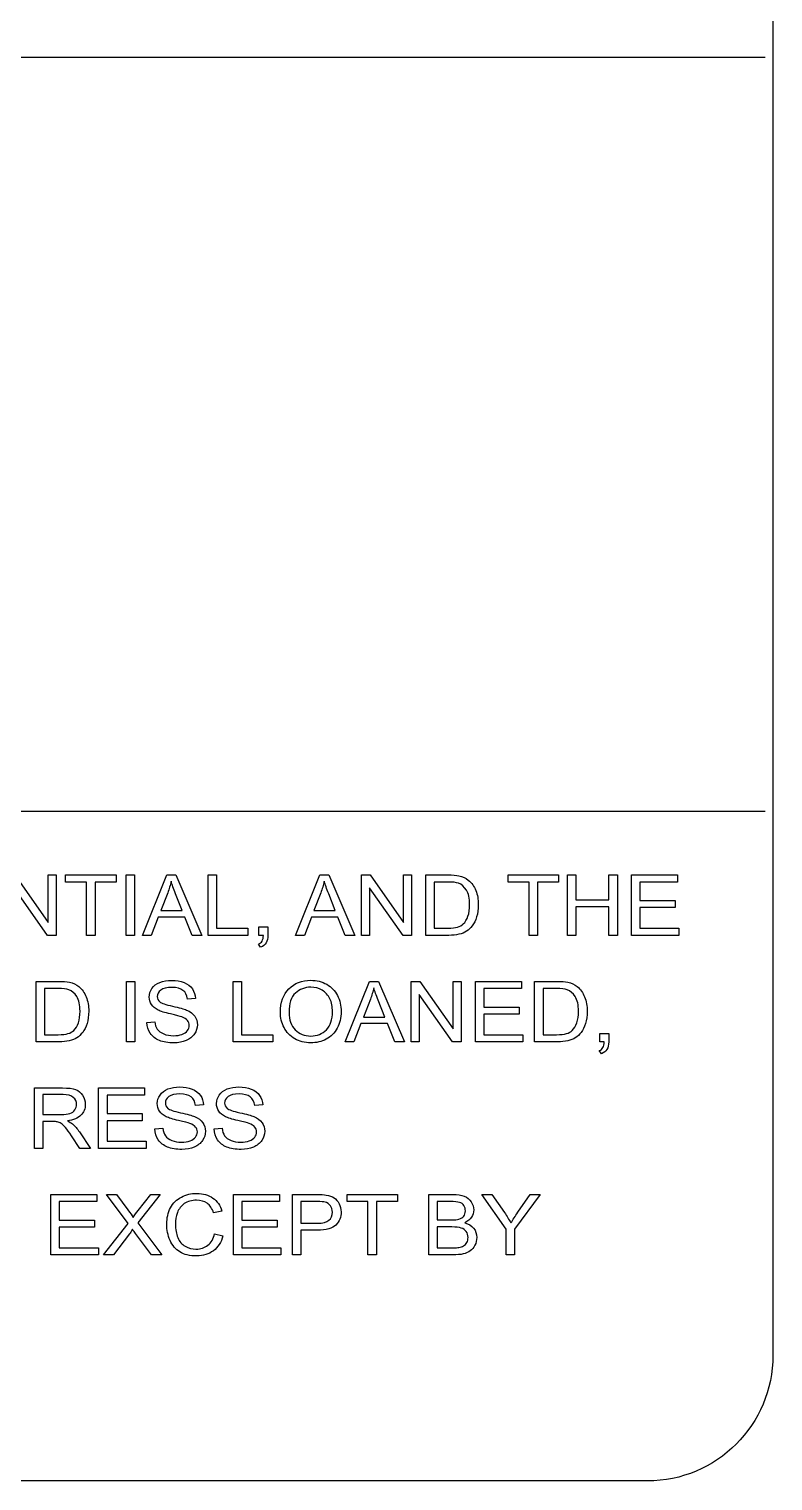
# Model space of a CAD drawing. Header units: millimetres. Extents: x 6 to 858, y 6 to 553.
# Drawn here: x 840.34 to 858.1, y 6.3 to 40.97 of the extents above; entities that cross this region are included whole.
import ezdxf

# ---------------------------------------------------------------- set-up
doc = ezdxf.new("R2010")
doc.units = ezdxf.units.MM
doc.layers.get('0').update_dxf_attribs({"linetype": 'CONTINUOUS'})

msp = doc.modelspace()

# ---------------------------------------------------------------- linework, layer by layer
at = {"color": 7}
for points in [[(858.099988, 550.299996), (858.099988, 9.299996)], [(784.1, 40.29998), (857.91324, 40.29998)], [(784.10002, 22.29999), (857.91326, 22.29999)], [(849.811757, 19.330367), (849.811757, 20.774612), (850.334517, 20.774612)], [(850.331413, 20.604179), (850.01259, 20.604179), (850.01259, 19.5008)], [(843.650349, 20.347053), (843.483683, 19.923433)], [(843.483683, 19.923433), (843.998193, 19.923433), (843.839803, 20.323409)], [(847.304545, 20.347053), (847.137878, 19.923433)], [(847.137878, 19.923433), (847.652361, 19.923433), (847.493998, 20.323409)], [(845.830436, 19.330367), (845.830436, 19.532326), (846.042649, 19.532326), (846.042649, 19.330367)], [(850.01259, 19.5008), (850.336586, 19.5008)], [(845.869775, 19.044669), (845.818022, 19.120528)], [(845.936039, 19.330367), (845.830436, 19.330367)], [(850.359372, 19.33037), (849.811757, 19.330367)], [(840.510664, 16.786441), (840.510664, 18.230686), (841.033423, 18.230686)], [(841.03032, 18.060253), (840.71147, 18.060253), (840.71147, 16.956874)], [(852.410062, 16.786441), (852.410062, 18.230686), (852.932821, 18.230686)], [(852.929718, 18.060253), (852.610895, 18.060253), (852.610895, 16.956874)], [(844.313912, 17.823805), (844.121355, 17.810021)], [(848.488797, 17.803127), (848.322131, 17.379507)], [(848.322131, 17.379507), (848.836614, 17.379507), (848.678223, 17.779483)], [(843.151411, 17.250451), (843.340837, 17.266203)], [(841.058252, 16.786444), (840.510664, 16.786441)], [(840.71147, 16.956874), (841.035492, 16.956874)], [(852.957677, 16.786444), (852.410062, 16.786441)], [(852.610895, 16.956874), (852.93489, 16.956874)], [(853.965953, 16.786441), (853.965953, 16.9884), (854.178165, 16.9884), (854.178165, 16.786441)], [(854.071528, 16.786441), (853.965953, 16.786441)], [(854.005292, 16.500743), (853.953511, 16.576602)], [(840.47029, 14.242518), (840.47029, 15.686762), (841.143137, 15.686762)], [(841.15144, 15.527167), (840.671096, 15.527167), (840.671096, 15.049364)], [(844.506441, 15.279881), (844.313912, 15.266098)], [(845.920521, 15.279881), (845.727964, 15.266098)], [(840.671096, 15.049364), (841.10279, 15.049364)], [(840.904026, 14.883851), (840.671096, 14.883851), (840.671096, 14.242513), (840.47029, 14.242518)], [(841.543768, 14.635597), (841.807734, 14.242518), (841.555148, 14.242518), (841.354315, 14.542991)], [(843.343941, 14.706527), (843.533394, 14.72228)], [(844.757993, 14.706527), (844.947446, 14.72228)], [(842.11828, 11.698605), (842.705234, 12.451268), (842.187647, 13.142852), (842.426785, 13.142852), (842.70213, 12.77243)], [(842.944371, 12.759623), (843.249745, 13.142852), (843.468165, 13.142852), (842.935061, 12.462106), (843.509573, 11.698605), (843.261125, 11.698605), (842.879142, 12.213846)], [(846.631671, 11.698605), (846.631671, 13.142852), (847.204142, 13.142852)], [(847.220694, 12.972411), (846.832504, 12.972411), (846.832504, 12.456193)], [(849.883194, 11.698605), (849.883194, 13.142852), (850.452533, 13.142852)], [(850.387332, 12.972396), (850.084027, 12.972396), (850.084027, 12.535992)], [(851.733051, 11.698605), (851.733051, 12.31039), (851.148193, 13.142852), (851.392476, 13.142852), (851.691643, 12.707409)], [(852.011527, 12.718247), (852.305521, 13.142852), (852.539459, 13.142852), (851.933884, 12.31039), (851.933884, 11.698605), (851.733051, 11.698605)], [(844.944343, 12.746816), (844.746613, 12.702484)], [(850.084027, 12.535992), (850.41216, 12.535992)], [(842.740435, 12.202024), (842.359487, 11.698605), (842.11828, 11.698605)], [(844.7694, 12.204977), (844.970206, 12.156707)], [(847.221729, 12.285768), (846.832504, 12.285768), (846.832504, 11.698613), (846.631671, 11.698605)], [(846.832504, 12.456193), (847.224832, 12.456193)], [(850.434947, 12.365567), (850.084027, 12.365567), (850.084027, 11.86904)], [(850.084027, 11.86904), (850.461844, 11.86904)], [(850.461844, 11.698594), (849.883194, 11.698605)], [(855.099988, 6.299996), (787.099979, 6.299996)]]:
    msp.add_lwpolyline(points, dxfattribs=at)
for points in [[(839.795348, 19.330367), (839.795348, 20.774612), (840.001354, 20.774612), (840.798424, 19.640694), (840.798424, 20.774612), (840.990981, 20.774612), (840.990981, 19.330367), (840.784975, 19.330367), (839.987878, 20.465272), (839.987878, 19.330367)], [(841.714573, 19.330367), (841.714573, 20.604179), (841.214573, 20.604179), (841.214573, 20.774612), (842.417447, 20.774612), (842.417447, 20.604179), (841.915405, 20.604179), (841.915405, 19.330367)], [(842.657619, 19.330367), (842.657619, 20.774612), (842.858452, 20.774612), (842.858452, 19.330367)], [(843.045809, 19.330367), (843.628624, 20.774612), (843.844975, 20.774612), (844.466095, 19.330367), (844.237303, 19.330367), (844.060291, 19.767779), (843.425722, 19.767779), (843.259056, 19.330367)], [(844.618251, 19.330367), (844.618251, 20.774612), (844.819084, 20.774612), (844.819084, 19.5008), (845.56647, 19.5008), (845.56647, 19.330367)], [(846.700004, 19.330367), (847.28282, 20.774612), (847.499171, 20.774612), (848.120263, 19.330367), (847.891499, 19.330367), (847.714487, 19.767779), (847.079918, 19.767779), (846.913251, 19.330367)], [(848.278654, 19.330367), (848.278654, 20.774612), (848.484659, 20.774612), (849.281757, 19.640694), (849.281757, 20.774612), (849.474286, 20.774612), (849.474286, 19.330367), (849.268281, 19.330367), (848.471211, 20.465272), (848.471211, 19.330367)], [(852.279631, 19.330367), (852.279631, 20.604179), (851.779632, 20.604179), (851.779632, 20.774612), (852.982533, 20.774612), (852.982533, 20.604179), (852.480464, 20.604179), (852.480464, 19.330367)], [(853.194718, 19.330367), (853.194718, 20.774612), (853.395551, 20.774612), (853.395551, 20.181546), (854.184372, 20.181546), (854.184372, 20.774612), (854.385178, 20.774612), (854.385178, 19.330367), (854.184372, 19.330367), (854.184372, 20.011113), (853.395551, 20.011113), (853.395551, 19.330367)], [(854.723711, 19.330367), (854.723711, 20.774612), (855.820982, 20.774612), (855.820982, 20.604179), (854.924517, 20.604179), (854.924517, 20.161842), (855.764057, 20.161842), (855.764057, 19.992394), (854.924517, 19.992394), (854.924517, 19.5008), (855.856183, 19.5008), (855.856183, 19.330367)], [(842.66486, 16.786441), (842.66486, 18.230686), (842.865693, 18.230686), (842.865693, 16.786441)], [(845.214516, 16.786441), (845.214516, 18.230686), (845.415349, 18.230686), (845.415349, 16.956874), (846.162735, 16.956874), (846.162735, 16.786441)], [(847.884257, 16.786441), (848.467073, 18.230686), (848.683423, 18.230686), (849.304516, 16.786441), (849.075751, 16.786441), (848.898739, 17.223853), (848.264171, 17.223853), (848.097504, 16.786441)], [(849.462907, 16.786441), (849.462907, 18.230686), (849.668912, 18.230686), (850.465982, 17.096765), (850.465982, 18.230686), (850.658539, 18.230686), (850.658539, 16.786441), (850.452533, 16.786441), (849.655436, 17.921346), (849.655436, 16.786441)], [(851.000148, 16.786441), (851.000148, 18.230686), (852.097447, 18.230686), (852.097447, 18.060253), (851.200981, 18.060253), (851.200981, 17.617916), (852.040494, 17.617916), (852.040494, 17.448468), (851.200981, 17.448468), (851.200981, 16.956874), (852.132648, 16.956874), (852.132648, 16.786441)], [(846.340781, 17.489844)], [(846.547821, 17.486891)], [(843.151411, 17.250451)], [(842.00236, 14.242518), (842.00236, 15.686762), (843.099631, 15.686762), (843.099631, 15.516329), (842.203165, 15.516329), (842.203165, 15.073993), (843.042705, 15.073993), (843.042705, 14.904545), (842.203165, 14.904545), (842.203165, 14.41295), (843.134832, 14.41295), (843.134832, 14.242518)], [(843.343941, 14.706527)], [(844.757993, 14.706527)], [(840.862618, 11.698605), (840.862618, 13.142852), (841.959917, 13.142852), (841.959917, 12.972419), (841.063451, 12.972419), (841.063451, 12.530082), (841.902964, 12.530082), (841.902964, 12.360634), (841.063451, 12.360634), (841.063451, 11.86904), (841.995091, 11.86904), (841.995091, 11.698605)], [(845.221757, 11.698605), (845.221757, 13.142852), (846.319056, 13.142852), (846.319056, 12.972419), (845.42259, 12.972419), (845.42259, 12.530082), (846.26213, 12.530082), (846.26213, 12.360634), (845.42259, 12.360634), (845.42259, 11.86904), (846.354257, 11.86904), (846.354257, 11.698605)], [(848.431872, 11.698605), (848.431872, 12.972419), (847.931872, 12.972419), (847.931872, 13.142852), (849.134746, 13.142852), (849.134746, 12.972419), (848.632677, 12.972419), (848.632677, 11.698605)], [(844.7694, 12.204977)]]:
    msp.add_lwpolyline(points, close=True, dxfattribs=at)
for points in [[(843.732131, 20.622898), (843.71282, 20.530293), (843.685559, 20.438345), (843.650349, 20.347053)], [(843.839803, 20.323409), (843.791489, 20.444912), (843.755598, 20.544742), (843.732131, 20.622898)], [(847.386326, 20.622898), (847.366997, 20.530293), (847.339737, 20.438345), (847.304545, 20.347053)], [(847.493998, 20.323409), (847.445684, 20.444912), (847.409794, 20.544742), (847.386326, 20.622898)], [(850.591241, 20.574625), (850.537428, 20.594328), (850.450818, 20.604179), (850.331413, 20.604179)], [(850.334517, 20.774612), (850.452543, 20.774612), (850.542609, 20.76772), (850.604717, 20.753936)], [(850.780694, 20.411089), (850.728932, 20.492529), (850.665781, 20.547041), (850.591241, 20.574625)], [(850.604717, 20.753936), (850.691671, 20.73489), (850.765857, 20.70041), (850.827275, 20.650496)], [(850.827275, 20.650496), (850.907332, 20.586132), (850.967025, 20.503707), (851.006355, 20.403221)], [(850.859372, 20.063327), (850.859372, 20.214385), (850.833146, 20.330306), (850.780694, 20.411089)], [(851.006355, 20.403221), (851.046393, 20.303391), (851.066412, 20.189112), (851.066412, 20.060384)], [(850.708223, 19.602271), (850.755847, 19.647589), (850.792772, 19.708341), (850.818998, 19.784526)], [(850.818998, 19.784526), (850.845914, 19.86137), (850.859372, 19.954303), (850.859372, 20.063327)], [(851.026038, 19.768776), (850.999123, 19.684053), (850.964612, 19.613778), (850.922505, 19.557952)], [(851.066412, 20.060384), (851.066412, 19.950704), (851.052954, 19.853501), (851.026038, 19.768776)], [(850.336586, 19.5008), (850.436662, 19.5008), (850.514995, 19.509667), (850.571585, 19.5274)], [(850.571585, 19.5274), (850.628865, 19.545132), (850.674411, 19.570089), (850.708223, 19.602271)], [(850.783798, 19.426926), (850.734104, 19.395401), (850.673721, 19.371428), (850.602648, 19.355009)], [(850.922505, 19.557952), (850.880416, 19.502784), (850.83418, 19.459109), (850.783798, 19.426926)], [(845.818022, 19.120528), (845.85737, 19.136954), (845.886355, 19.161254), (845.904976, 19.193429)], [(846.001268, 19.151069), (845.973663, 19.105095), (845.929832, 19.069628), (845.869775, 19.044669)], [(845.904976, 19.193429), (845.923615, 19.224955), (845.93397, 19.270601), (845.936039, 19.330367)], [(846.042649, 19.330367), (846.042649, 19.256153), (846.028855, 19.196387), (846.001268, 19.151069)], [(850.602648, 19.355009), (850.532246, 19.338583), (850.451154, 19.33037), (850.359372, 19.33037)], [(841.290147, 18.030699), (841.236316, 18.050402), (841.149707, 18.060253), (841.03032, 18.060253)], [(841.033423, 18.230686), (841.151431, 18.230686), (841.241489, 18.223794), (841.303596, 18.21001)], [(841.303596, 18.21001), (841.39055, 18.190964), (841.464736, 18.156484), (841.526154, 18.10657)], [(841.526154, 18.10657), (841.606211, 18.042206), (841.665914, 17.959781), (841.705262, 17.859295)], [(843.209372, 17.8573), (843.209372, 17.930202), (843.231106, 17.998177), (843.274574, 18.061227)], [(843.274574, 18.061227), (843.31806, 18.124935), (843.381556, 18.173208), (843.465061, 18.206046)], [(843.465061, 18.206046), (843.548567, 18.238885), (843.641383, 18.255304), (843.743511, 18.255304)], [(843.751814, 18.086853), (843.63034, 18.086853), (843.541652, 18.065508), (843.485752, 18.022817)], [(843.743511, 18.255304), (843.856001, 18.255304), (843.955033, 18.237899), (844.040608, 18.20309)], [(844.01578, 18.016908), (843.956431, 18.063538), (843.868442, 18.086853), (843.751814, 18.086853)], [(844.040608, 18.20309), (844.126873, 18.168939), (844.193127, 18.118368), (844.239372, 18.051377)], [(844.239372, 18.051377), (844.285617, 17.984385), (844.310464, 17.908528), (844.313912, 17.823805)], [(846.340781, 17.489844), (846.340781, 17.729567), (846.408415, 17.917076), (846.543683, 18.052371)], [(846.543683, 18.052371), (846.678951, 18.188325), (846.853558, 18.256301), (847.067504, 18.256301)], [(847.068538, 18.091779), (846.926373, 18.091779), (846.803874, 18.045147), (846.701039, 17.951885)], [(847.067504, 18.256301), (847.207581, 18.256301), (847.333865, 18.224448), (847.446356, 18.16074)], [(847.338711, 18.018877), (847.258654, 18.067478), (847.168596, 18.091779), (847.068538, 18.091779)], [(847.446356, 18.16074), (847.558846, 18.097032), (847.644421, 18.008039), (847.70308, 17.893761)], [(848.570579, 18.078972), (848.55125, 17.986367), (848.523989, 17.894419), (848.488797, 17.803127)], [(848.678223, 17.779483), (848.629928, 17.900986), (848.594046, 18.000816), (848.570579, 18.078972)], [(853.189546, 18.030699), (853.135732, 18.050402), (853.049123, 18.060253), (852.929718, 18.060253)], [(852.932821, 18.230686), (853.050847, 18.230686), (853.140914, 18.223794), (853.203022, 18.21001)], [(853.203022, 18.21001), (853.289976, 18.190964), (853.364162, 18.156484), (853.425579, 18.10657)], [(853.425579, 18.10657), (853.505637, 18.042206), (853.56533, 17.959781), (853.60466, 17.859295)], [(841.479573, 17.867163), (841.427829, 17.948603), (841.364687, 18.003115), (841.290147, 18.030699)], [(841.558251, 17.519401), (841.558251, 17.670459), (841.532025, 17.78638), (841.479573, 17.867163)], [(841.705262, 17.859295), (841.745281, 17.759465), (841.765291, 17.645186), (841.765291, 17.516458)], [(843.262159, 17.677017), (843.226968, 17.730872), (843.209372, 17.790966), (843.209372, 17.8573)], [(843.485752, 18.022817), (843.430541, 17.980783), (843.402936, 17.929883), (843.402936, 17.870117)], [(843.402936, 17.870117), (843.402936, 17.818232), (843.42261, 17.775542), (843.461958, 17.742047)], [(843.461958, 17.742047), (843.500598, 17.708551), (843.601355, 17.67407), (843.764228, 17.638604)], [(844.121355, 17.810021), (844.11101, 17.901313), (844.075818, 17.970275), (844.01578, 18.016908)], [(846.701039, 17.951885), (846.598894, 17.85928), (846.547821, 17.704282), (846.547821, 17.486891)], [(847.52193, 17.814949), (847.480531, 17.902956), (847.419458, 17.970932), (847.338711, 18.018877)], [(847.58509, 17.507579), (847.58509, 17.62514), (847.564037, 17.727597), (847.52193, 17.814949)], [(847.70308, 17.893761), (847.762447, 17.780139), (847.79213, 17.651084), (847.79213, 17.506594)], [(853.378999, 17.867163), (853.327237, 17.948603), (853.264085, 18.003115), (853.189546, 18.030699)], [(853.457677, 17.519401), (853.457677, 17.670459), (853.431451, 17.78638), (853.378999, 17.867163)], [(853.60466, 17.859295), (853.644698, 17.759465), (853.664717, 17.645186), (853.664717, 17.516458)], [(841.517878, 17.2406), (841.544793, 17.317442), (841.558251, 17.410375), (841.558251, 17.519401)], [(841.765291, 17.516458), (841.765291, 17.406776), (841.751833, 17.309573), (841.724918, 17.22485)], [(843.424688, 17.543035), (843.352217, 17.579157), (843.298041, 17.623817), (843.262159, 17.677017)], [(843.717648, 17.452399), (843.578241, 17.484581), (843.480588, 17.514793), (843.424688, 17.543035)], [(843.98782, 17.382453), (843.947111, 17.397566), (843.857054, 17.420881), (843.717648, 17.452399)], [(843.764228, 17.638604), (843.927791, 17.603795), (844.039937, 17.573256), (844.100665, 17.546986)], [(844.124459, 17.296744), (844.096853, 17.330895), (844.051307, 17.359465), (843.98782, 17.382453)], [(844.100665, 17.546986), (844.188998, 17.508235), (844.254209, 17.458977), (844.296298, 17.399211)], [(844.296298, 17.399211), (844.338405, 17.340101), (844.359458, 17.271796), (844.359458, 17.194296)], [(846.427762, 17.129276), (846.369775, 17.242899), (846.340781, 17.363089), (846.340781, 17.489844)], [(846.547821, 17.486891), (846.547821, 17.312845), (846.596824, 17.175579), (846.694832, 17.075093)], [(847.438079, 17.077064), (847.536087, 17.178207), (847.58509, 17.321712), (847.58509, 17.507579)], [(847.79213, 17.506594), (847.79213, 17.360132), (847.761067, 17.229106), (847.698942, 17.113515)], [(853.417303, 17.2406), (853.444219, 17.317442), (853.457677, 17.410375), (853.457677, 17.519401)], [(853.664717, 17.516458), (853.664717, 17.406776), (853.651259, 17.309573), (853.624343, 17.22485)], [(841.270464, 16.983472), (841.327744, 17.001205), (841.373299, 17.026163), (841.40713, 17.058345)], [(841.40713, 17.058345), (841.454736, 17.103663), (841.491652, 17.164415), (841.517878, 17.2406)], [(841.621411, 17.014026), (841.579305, 16.958858), (841.53306, 16.915182), (841.482677, 16.883)], [(841.724918, 17.22485), (841.698002, 17.140127), (841.6635, 17.069852), (841.621411, 17.014026)], [(843.234227, 16.990369), (843.181775, 17.067212), (843.15417, 17.153906), (843.151411, 17.250451)], [(843.340837, 17.266203), (843.349731, 17.193958), (843.37043, 17.134519), (843.402936, 17.087889)], [(843.402936, 17.087889), (843.436077, 17.041915), (843.487149, 17.004479), (843.556154, 16.97558)], [(843.991959, 16.965729), (844.050618, 16.987403), (844.094095, 17.016958), (844.12239, 17.054394)], [(844.12239, 17.054394), (844.151374, 17.092487), (844.165867, 17.133864), (844.165867, 17.178525)], [(844.165867, 17.178525), (844.165867, 17.223841), (844.152064, 17.263248), (844.124459, 17.296744)], [(844.359458, 17.194296), (844.359458, 17.117454), (844.336336, 17.044881), (844.290091, 16.976577)], [(846.683452, 16.860328), (846.570961, 16.926005), (846.485732, 17.015654), (846.427762, 17.129276)], [(846.694832, 17.075093), (846.79351, 16.975263), (846.917045, 16.925348), (847.065435, 16.925348)], [(847.065435, 16.925348), (847.216565, 16.925348), (847.34078, 16.97592), (847.438079, 17.077064)], [(847.698942, 17.113515), (847.636834, 16.997923), (847.548846, 16.910243), (847.434976, 16.850477)], [(853.16989, 16.983472), (853.227169, 17.001205), (853.272716, 17.026163), (853.306528, 17.058345)], [(853.306528, 17.058345), (853.354152, 17.103663), (853.391077, 17.164415), (853.417303, 17.2406)], [(853.52081, 17.014026), (853.478721, 16.958858), (853.432485, 16.915182), (853.382102, 16.883)], [(853.624343, 17.22485), (853.597428, 17.140127), (853.562916, 17.069852), (853.52081, 17.014026)], [(841.035492, 16.956874), (841.13555, 16.956874), (841.213874, 16.96574), (841.270464, 16.983472)], [(841.301527, 16.811083), (841.231143, 16.794657), (841.150052, 16.786444), (841.058252, 16.786444)], [(841.482677, 16.883), (841.433002, 16.851475), (841.372618, 16.827502), (841.301527, 16.811083)], [(843.452647, 16.818952), (843.360157, 16.857044), (843.287351, 16.914183), (843.234227, 16.990369)], [(843.798394, 16.761812), (843.661057, 16.761812), (843.545808, 16.780859), (843.452647, 16.818952)], [(843.556154, 16.97558), (843.625176, 16.94734), (843.702819, 16.933219), (843.789084, 16.933219)], [(843.789084, 16.933219), (843.865675, 16.933219), (843.933299, 16.944056), (843.991959, 16.965729)], [(844.09032, 16.817967), (844.004055, 16.780531), (843.906747, 16.761812), (843.798394, 16.761812)], [(844.290091, 16.976577), (844.243864, 16.90893), (844.177274, 16.85606), (844.09032, 16.817967)], [(847.066469, 16.761812), (846.923597, 16.761812), (846.795924, 16.794651), (846.683452, 16.860328)], [(847.434976, 16.850477), (847.321106, 16.791367), (847.198271, 16.761812), (847.066469, 16.761812)], [(852.93489, 16.956874), (853.034967, 16.956874), (853.1133, 16.96574), (853.16989, 16.983472)], [(853.200953, 16.811083), (853.130551, 16.794657), (853.049459, 16.786444), (852.957677, 16.786444)], [(853.382102, 16.883), (853.332409, 16.851475), (853.272026, 16.827502), (853.200953, 16.811083)], [(853.953511, 16.576602), (853.992859, 16.593028), (854.021844, 16.617328), (854.040465, 16.649503)], [(854.040465, 16.649503), (854.059105, 16.681029), (854.069459, 16.726675), (854.071528, 16.786441)], [(854.178165, 16.786441), (854.178165, 16.712225), (854.164363, 16.652459), (854.136757, 16.607143)], [(854.136757, 16.607143), (854.109152, 16.561169), (854.06533, 16.525702), (854.005292, 16.500743)], [(841.143137, 15.686762), (841.278405, 15.686762), (841.381239, 15.673626), (841.451641, 15.647355)], [(841.451641, 15.647355), (841.522025, 15.621742), (841.57827, 15.576097), (841.620377, 15.51042)], [(843.46713, 15.517304), (843.510617, 15.581011), (843.574112, 15.629284), (843.657618, 15.662123)], [(843.657618, 15.662123), (843.741106, 15.694961), (843.833922, 15.711381), (843.936067, 15.711381)], [(843.936067, 15.711381), (844.048558, 15.711381), (844.14759, 15.693976), (844.233165, 15.659167)], [(844.233165, 15.659167), (844.319429, 15.625016), (844.385684, 15.574444), (844.431929, 15.507453)], [(844.881183, 15.517304), (844.924669, 15.581011), (844.988165, 15.629284), (845.07167, 15.662123)], [(845.07167, 15.662123), (845.155176, 15.694961), (845.247992, 15.711381), (845.350119, 15.711381)], [(845.350119, 15.711381), (845.46261, 15.711381), (845.561642, 15.693976), (845.647217, 15.659167)], [(845.647217, 15.659167), (845.733482, 15.625016), (845.799736, 15.574444), (845.845981, 15.507453)], [(841.397792, 15.461159), (841.346048, 15.505165), (841.26393, 15.527167), (841.15144, 15.527167)], [(841.47647, 15.292699), (841.47647, 15.361002), (841.450244, 15.417156), (841.397792, 15.461159)], [(841.436096, 15.162658), (841.463012, 15.202721), (841.47647, 15.246068), (841.47647, 15.292699)], [(841.68351, 15.292699), (841.68351, 15.190242), (841.648663, 15.103876), (841.578969, 15.033601)], [(841.620377, 15.51042), (841.662465, 15.444741), (841.68351, 15.372167), (841.68351, 15.292699)], [(843.401928, 15.313376), (843.401928, 15.386278), (843.423662, 15.454254), (843.46713, 15.517304)], [(843.454716, 15.133091), (843.419524, 15.186946), (843.401928, 15.247041), (843.401928, 15.313376)], [(843.678309, 15.478894), (843.623098, 15.43686), (843.595493, 15.385959), (843.595493, 15.326193)], [(843.595493, 15.326193), (843.595493, 15.274309), (843.615157, 15.231619), (843.654487, 15.198124)], [(843.944343, 15.54293), (843.822887, 15.54293), (843.734209, 15.521585), (843.678309, 15.478894)], [(844.208309, 15.472982), (844.148961, 15.519614), (844.060972, 15.54293), (843.944343, 15.54293)], [(844.313912, 15.266098), (844.303567, 15.35739), (844.268366, 15.426351), (844.208309, 15.472982)], [(844.431929, 15.507453), (844.478156, 15.440462), (844.502993, 15.364605), (844.506441, 15.279881)], [(844.815981, 15.313376), (844.815981, 15.386278), (844.837715, 15.454254), (844.881183, 15.517304)], [(844.868768, 15.133091), (844.833577, 15.186946), (844.815981, 15.247041), (844.815981, 15.313376)], [(845.092361, 15.478894), (845.03715, 15.43686), (845.009545, 15.385959), (845.009545, 15.326193)], [(845.009545, 15.326193), (845.009545, 15.274309), (845.029219, 15.231619), (845.068567, 15.198124)], [(845.358396, 15.54293), (845.236939, 15.54293), (845.148261, 15.521585), (845.092361, 15.478894)], [(845.622389, 15.472982), (845.56304, 15.519614), (845.475042, 15.54293), (845.358396, 15.54293)], [(845.727964, 15.266098), (845.717619, 15.35739), (845.682427, 15.426351), (845.622389, 15.472982)], [(845.845981, 15.507453), (845.892226, 15.440462), (845.917072, 15.364605), (845.920521, 15.279881)], [(841.10279, 15.049364), (841.194572, 15.049364), (841.266344, 15.05823), (841.318107, 15.075962)], [(841.578969, 15.033601), (841.509257, 14.963326), (841.401594, 14.918666), (841.255981, 14.899619)], [(841.318107, 15.075962), (841.369851, 15.094352), (841.409181, 15.12325), (841.436096, 15.162658)], [(843.617245, 14.999109), (843.544774, 15.035233), (843.490598, 15.079893), (843.454716, 15.133091)], [(843.910177, 14.908475), (843.770789, 14.940657), (843.673145, 14.970868), (843.617245, 14.999109)], [(843.654487, 15.198124), (843.693146, 15.164627), (843.793912, 15.130146), (843.956785, 15.094681)], [(843.956785, 15.094681), (844.12033, 15.059872), (844.232466, 15.029331), (844.293194, 15.00306)], [(844.293194, 15.00306), (844.381546, 14.964311), (844.446766, 14.915053), (844.488855, 14.855287)], [(845.031297, 14.999109), (844.958826, 15.035233), (844.90465, 15.079893), (844.868768, 15.133091)], [(845.324256, 14.908475), (845.18485, 14.940657), (845.087197, 14.970868), (845.031297, 14.999109)], [(845.068567, 15.198124), (845.107207, 15.164627), (845.207964, 15.130146), (845.370837, 15.094681)], [(845.370837, 15.094681), (845.5344, 15.059872), (845.646546, 15.029331), (845.707274, 15.00306)], [(845.707274, 15.00306), (845.795607, 14.964311), (845.860818, 14.915053), (845.902907, 14.855287)], [(841.015809, 14.87696), (840.99305, 14.881554), (840.955789, 14.883851), (840.904026, 14.883851)], [(841.106928, 14.83854), (841.077254, 14.85693), (841.046881, 14.869736), (841.015809, 14.87696)], [(841.2094, 14.741994), (841.17145, 14.787968), (841.137292, 14.82015), (841.106928, 14.83854)], [(841.354315, 14.542991), (841.295656, 14.629685), (841.247351, 14.696019), (841.2094, 14.741994)], [(841.255981, 14.899619), (841.309123, 14.875319), (841.349496, 14.851346), (841.377101, 14.827702)], [(841.377101, 14.827702), (841.43576, 14.776474), (841.491316, 14.712439), (841.543768, 14.635597)], [(843.426757, 14.446445), (843.374305, 14.523287), (843.3467, 14.609981), (843.343941, 14.706527)], [(843.533394, 14.72228), (843.542287, 14.650034), (843.562987, 14.590596), (843.595493, 14.543966)], [(844.180377, 14.838529), (844.13965, 14.853643), (844.049583, 14.876958), (843.910177, 14.908475)], [(844.317016, 14.752821), (844.28941, 14.786972), (844.243864, 14.815541), (844.180377, 14.838529)], [(844.314946, 14.510471), (844.343931, 14.548564), (844.358424, 14.58994), (844.358424, 14.634599)], [(844.358424, 14.634599), (844.358424, 14.679917), (844.344621, 14.719324), (844.317016, 14.752821)], [(844.552015, 14.650373), (844.552015, 14.573531), (844.528892, 14.500958), (844.482648, 14.432654)], [(844.488855, 14.855287), (844.530961, 14.796177), (844.552015, 14.727872), (844.552015, 14.650373)], [(844.840809, 14.446445), (844.788357, 14.523287), (844.760752, 14.609981), (844.757993, 14.706527)], [(844.947446, 14.72228), (844.95634, 14.650034), (844.977039, 14.590596), (845.009545, 14.543966)], [(845.594429, 14.838529), (845.55372, 14.853643), (845.463663, 14.876958), (845.324256, 14.908475)], [(845.731068, 14.752821), (845.703462, 14.786972), (845.657916, 14.815541), (845.594429, 14.838529)], [(845.728999, 14.510471), (845.757983, 14.548564), (845.772476, 14.58994), (845.772476, 14.634599)], [(845.772476, 14.634599), (845.772476, 14.679917), (845.758673, 14.719324), (845.731068, 14.752821)], [(845.966067, 14.650373), (845.966067, 14.573531), (845.942945, 14.500958), (845.8967, 14.432654)], [(845.902907, 14.855287), (845.945014, 14.796177), (845.966067, 14.727872), (845.966067, 14.650373)], [(843.645177, 14.275028), (843.552705, 14.313121), (843.479899, 14.37026), (843.426757, 14.446445)], [(843.595493, 14.543966), (843.628615, 14.497991), (843.679688, 14.460555), (843.74871, 14.431657)], [(843.990924, 14.217889), (843.853605, 14.217889), (843.738356, 14.236935), (843.645177, 14.275028)], [(843.74871, 14.431657), (843.817715, 14.403416), (843.895349, 14.389296), (843.981613, 14.389296)], [(843.981613, 14.389296), (844.058222, 14.389296), (844.125856, 14.400133), (844.184515, 14.421806)], [(844.282849, 14.274041), (844.196585, 14.236606), (844.099276, 14.217889), (843.990924, 14.217889)], [(844.184515, 14.421806), (844.243174, 14.44348), (844.286651, 14.473034), (844.314946, 14.510471)], [(844.482648, 14.432654), (844.436403, 14.365006), (844.369803, 14.312135), (844.282849, 14.274041)], [(845.059229, 14.275028), (844.966757, 14.313121), (844.893951, 14.37026), (844.840809, 14.446445)], [(845.009545, 14.543966), (845.042667, 14.497991), (845.09374, 14.460555), (845.162763, 14.431657)], [(845.405003, 14.217889), (845.267666, 14.217889), (845.152408, 14.236935), (845.059229, 14.275028)], [(845.162763, 14.431657), (845.231767, 14.403416), (845.309401, 14.389296), (845.395666, 14.389296)], [(845.395666, 14.389296), (845.472274, 14.389296), (845.539908, 14.400133), (845.598567, 14.421806)], [(845.696901, 14.274041), (845.610637, 14.236606), (845.513338, 14.217889), (845.405003, 14.217889)], [(845.598567, 14.421806), (845.657227, 14.44348), (845.700704, 14.473034), (845.728999, 14.510471)], [(845.8967, 14.432654), (845.850473, 14.365006), (845.783874, 14.312135), (845.696901, 14.274041)], [(843.718682, 12.824644), (843.77941, 12.936953), (843.86533, 13.022005), (843.976441, 13.0798)], [(844.047877, 12.924146), (843.969889, 12.870947), (843.915023, 12.799358), (843.88328, 12.709381)], [(843.976441, 13.0798), (844.088241, 13.138254), (844.211086, 13.16748), (844.344975, 13.16748)], [(844.340837, 13.003945), (844.22419, 13.003945), (844.126537, 12.977345), (844.047877, 12.924146)], [(844.593423, 12.932027), (844.526469, 12.979972), (844.442274, 13.003945), (844.340837, 13.003945)], [(844.344975, 13.16748), (844.496795, 13.16748), (844.624467, 13.130701), (844.727992, 13.057143)], [(844.746613, 12.702484), (844.711422, 12.807568), (844.660358, 12.884082), (844.593423, 12.932027)], [(844.727992, 13.057143), (844.831498, 12.983585), (844.903615, 12.880143), (844.944343, 12.746816)], [(847.204142, 13.142852), (847.30489, 13.142852), (847.381834, 13.138257), (847.434976, 13.129068)], [(847.408078, 12.959612), (847.374248, 12.968145), (847.311786, 12.972411), (847.220694, 12.972411)], [(847.534371, 12.873904), (847.50261, 12.917251), (847.460512, 12.94582), (847.408078, 12.959612)], [(847.434976, 13.129068), (847.509516, 13.117254), (847.571977, 13.094595), (847.62236, 13.061091)], [(847.583021, 12.719231), (847.583021, 12.779656), (847.566805, 12.831213), (847.534371, 12.873904)], [(847.62236, 13.061091), (847.672725, 13.028253), (847.713098, 12.98195), (847.743481, 12.922182)], [(847.743481, 12.922182), (847.774534, 12.862416), (847.790061, 12.796739), (847.790061, 12.725152)], [(850.618165, 12.951721), (850.5733, 12.965504), (850.496355, 12.972396), (850.387332, 12.972396)], [(850.452533, 13.142852), (850.568472, 13.142852), (850.661298, 13.128074), (850.73101, 13.098519)], [(850.721699, 12.876847), (850.697542, 12.913627), (850.663031, 12.938585), (850.618165, 12.951721)], [(850.757907, 12.750747), (850.757907, 12.798692), (850.745838, 12.840725), (850.721699, 12.876847)], [(850.73101, 13.098519), (850.801393, 13.069621), (850.856259, 13.024632), (850.895607, 12.963553)], [(850.895607, 12.963553), (850.935627, 12.903129), (850.955637, 12.83975), (850.955637, 12.773417)], [(842.70213, 12.77243), (842.75941, 12.695588), (842.800128, 12.636479), (842.824285, 12.595103)], [(842.824285, 12.595103), (842.858098, 12.647644), (842.898127, 12.702484), (842.944371, 12.759623)], [(843.628624, 12.431564), (843.628624, 12.581966), (843.658644, 12.712993), (843.718682, 12.824644)], [(843.88328, 12.709381), (843.851536, 12.62006), (843.835664, 12.527783), (843.835664, 12.432552)], [(847.224832, 12.456193), (847.354583, 12.456193), (847.446719, 12.47918), (847.50124, 12.525154)], [(847.50124, 12.525154), (847.555761, 12.571129), (847.583021, 12.635821), (847.583021, 12.719231)], [(847.790061, 12.725152), (847.790061, 12.602334), (847.748998, 12.498235), (847.666872, 12.412856)], [(850.41216, 12.535992), (850.501183, 12.535992), (850.565024, 12.541571), (850.603682, 12.552729)], [(850.603682, 12.552729), (850.654755, 12.567186), (850.69305, 12.591159), (850.718568, 12.624646)], [(850.718568, 12.624646), (850.744794, 12.658141), (850.757907, 12.700175), (850.757907, 12.750747)], [(850.902849, 12.599044), (850.867657, 12.544532), (850.814516, 12.500527), (850.743424, 12.467031)], [(850.955637, 12.773417), (850.955637, 12.71168), (850.938041, 12.653555), (850.902849, 12.599044)], [(851.691643, 12.707409), (851.746854, 12.62597), (851.798271, 12.54453), (851.845895, 12.46309)], [(851.845895, 12.46309), (851.89145, 12.538619), (851.946661, 12.623671), (852.011527, 12.718247)], [(842.812906, 12.31039), (842.779075, 12.257848), (842.754918, 12.221726), (842.740435, 12.202024)], [(842.879142, 12.213846), (842.857744, 12.243401), (842.835665, 12.275582), (842.812906, 12.31039)], [(843.708337, 12.044398), (843.655195, 12.164587), (843.628624, 12.293642), (843.628624, 12.431564)], [(843.835664, 12.432552), (843.835664, 12.309734), (843.854295, 12.202351), (843.891556, 12.110403)], [(844.61101, 11.93012), (844.688998, 11.991855), (844.741795, 12.083474), (844.7694, 12.204977)], [(844.970206, 12.156707), (844.928117, 11.999736), (844.852207, 11.879875), (844.742475, 11.797123)], [(847.666872, 12.412856), (847.584745, 12.328131), (847.436364, 12.285768), (847.221729, 12.285768)], [(850.65647, 12.340928), (850.605397, 12.357354), (850.531556, 12.365567), (850.434947, 12.365567)], [(850.77759, 12.257189), (850.748606, 12.297252), (850.708232, 12.325165), (850.65647, 12.340928)], [(850.743424, 12.467031), (850.835206, 12.441418), (850.905599, 12.397742), (850.954602, 12.336005)], [(850.821067, 12.117297), (850.821067, 12.171153), (850.806575, 12.217783), (850.77759, 12.257189)], [(850.954602, 12.336005), (851.004295, 12.274268), (851.029142, 12.201367), (851.029142, 12.1173)], [(843.942274, 11.768553), (843.840147, 11.832259), (843.762168, 11.924207), (843.708337, 12.044398)], [(843.891556, 12.110403), (843.929506, 12.019111), (843.988165, 11.950807), (844.067533, 11.905491)], [(844.067533, 11.905491), (844.146901, 11.860173), (844.23282, 11.837514), (844.325292, 11.837514)], [(844.325292, 11.837514), (844.437782, 11.837514), (844.533021, 11.868383), (844.61101, 11.93012)], [(844.742475, 11.797123), (844.633433, 11.715025), (844.499899, 11.673976), (844.341871, 11.673976)], [(850.461844, 11.86904), (850.526728, 11.86904), (850.572284, 11.871337), (850.59851, 11.875932)], [(850.59851, 11.875932), (850.644736, 11.883808), (850.683377, 11.896944), (850.71443, 11.915339)], [(850.872821, 11.794166), (850.828663, 11.762641), (850.773107, 11.738668), (850.706154, 11.722249)], [(850.71443, 11.915339), (850.745484, 11.933729), (850.77102, 11.960328), (850.791039, 11.995138)], [(850.791039, 11.995138), (850.811058, 12.030603), (850.821067, 12.071323), (850.821067, 12.117297)], [(850.983596, 11.928148), (850.953922, 11.870353), (850.916996, 11.825692), (850.872821, 11.794166)], [(851.029142, 12.1173), (851.029142, 12.049652), (851.01396, 11.986602), (850.983596, 11.928148)], [(844.341871, 11.673976), (844.178308, 11.673976), (844.045109, 11.705502), (843.942274, 11.768553)], [(850.706154, 11.722249), (850.639909, 11.706479), (850.558472, 11.698594), (850.461844, 11.698594)], [(858.099988, 9.299996), (858.099988, 7.643142), (856.756842, 6.299996), (855.099988, 6.299996)]]:
    msp.add_open_spline(points, degree=3, dxfattribs=at)

doc.saveas('drawing.dxf')
